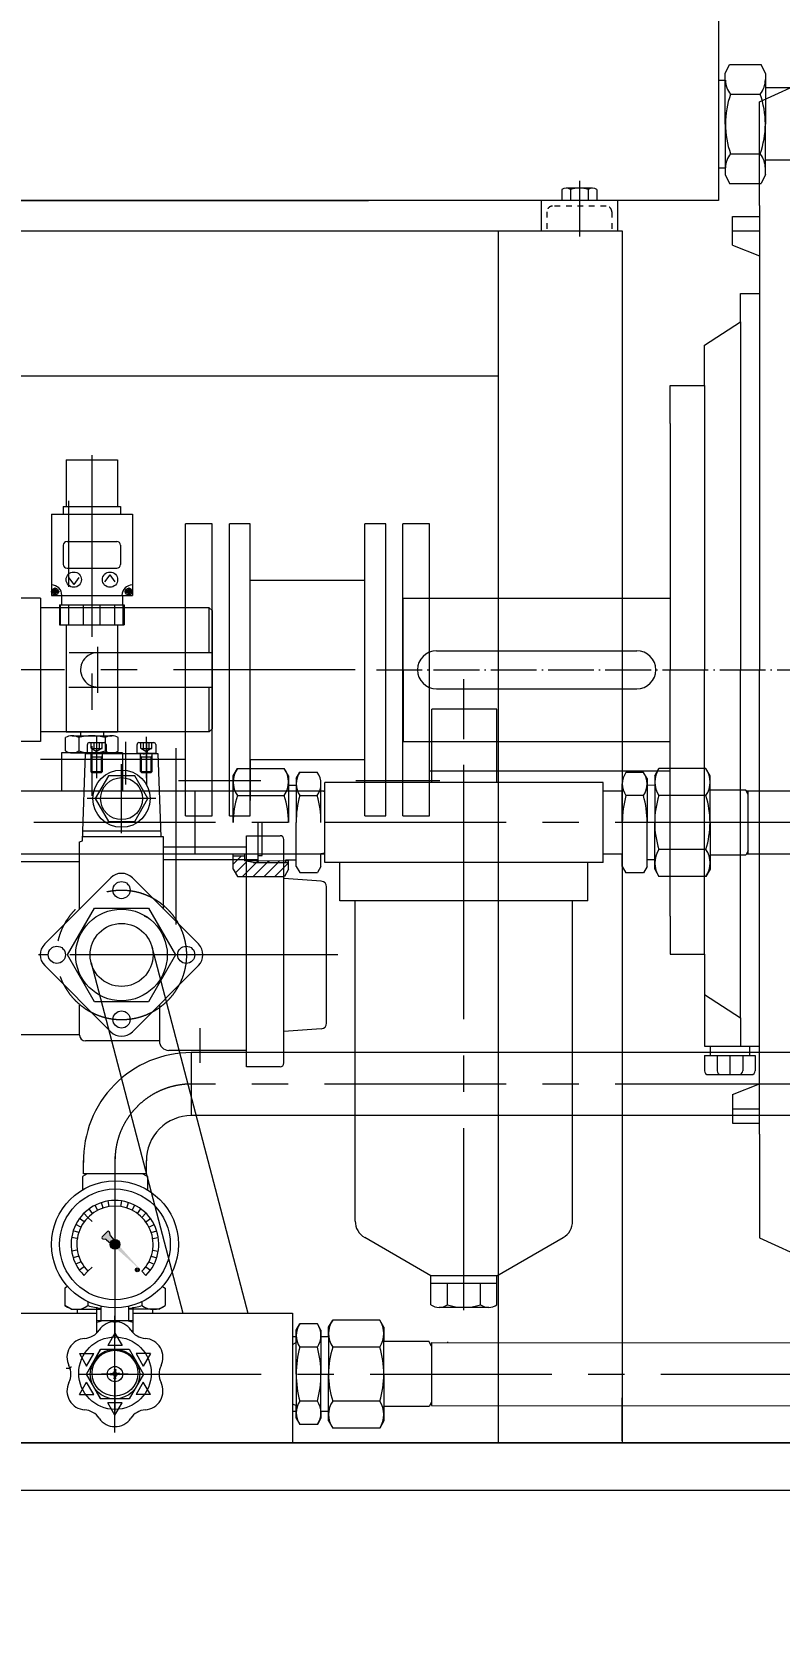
# Model space of a CAD drawing. Header units: millimetres. Extents: x 2 to 559190, y 2 to 426051.
# Drawn here: x 476015 to 485966, y 227083 to 248273 of the extents above; entities that cross this region are included whole.
import ezdxf

# ---------------------------------------------------------------- set-up
doc = ezdxf.new("R2010")
doc.units = ezdxf.units.MM
doc.header["$LTSCALE"] = 25.4
for name, pattern in [('ACAD_ISO04W100', [30, 24, -3, 0, -3]), ('CENTER', [50.8, 31.75, -6.35, 6.35, -6.35]), ('EB_DASH', [6, 3, -3])]:
    doc.linetypes.add(name, pattern=pattern)
doc.layers.get('Defpoints').update_dxf_attribs({"lineweight": 5})
for name, color, linetype, lineweight in [('CAXA0', 7, 'Continuous', 5), ('CAXA1', 5, 'CENTER', 5), ('CAXA2', 6, 'EB_DASH', 5), ('图层1', 1, 'ACAD_ISO04W100', 5)]:
    doc.layers.add(name, color=color, linetype=linetype, lineweight=lineweight)
doc.styles.add('Roman', font='arial.ttf')
doc.styles.get("Standard").update_dxf_attribs({"font": 'arial.ttf'})
doc.dimstyles.new('ISO-25', dxfattribs={"dimscale": 30, "dimtxt": 38.1, "dimasz": 38.1, "dimexe": 50.8, "dimexo": 50.8, "dimgap": 15.875, "dimtad": 1, "dimtih": 1, "dimtoh": 1, "dimdec": 1, "dimlfac": 0.03937, "dimdsep": 46, "dimtxsty": 'Standard', "dimcen": 63.5, "dimclrd": 7, "dimclre": 7, "dimclrt": 7, "dimadec": 0, "dimazin": 0, "dimtfac": 1, "dimtdec": 1, "dimtmove": 0, "dimatfit": 3, "dimfxl": 25.4, "dimlwd": 5, "dimlwe": 5, "dimarcsym": 0})

# ---------------------------------------------------------------- blocks, each defined once
blk = doc.blocks.new('*D8')
at = {"color": 7, "linetype": 'Continuous', "lineweight": 5, "transparency": 16777216}
for p, q in [((518805, 231992), (518805, 202391)), ((409178, 226828), (409178, 202391)), ((410321, 203915), (517662, 203915))]:
    blk.add_line(p, q, dxfattribs=at)
at = {"color": 7, "transparency": 16777216}
for points in [[(410321, 204106), (410321, 203725), (409178, 203915)], [(517662, 204106), (517662, 203725), (518805, 203915)]]:
    blk.add_solid(points, dxfattribs=at)
at = {"layer": 'Defpoints', "color": 0, "transparency": 16777216}
for p in [(518805, 233516), (409178, 228352), (518805, 203915)]:
    blk.add_point(p, dxfattribs=at)
at = {"color": 7, "lineweight": 5, "transparency": 16777216, "insert": (462020, 206487), "char_height": 4191, "attachment_point": 5, "style": 'Roman'}
blk.add_mtext('B', dxfattribs=at)

msp = doc.modelspace()

# ---------------------------------------------------------------- hatches: boundary and pattern name
at = {"layer": 'CAXA0', "linetype": 'Continuous', "lineweight": 5}
h = msp.add_hatch(color=7, dxfattribs=at)
h.paths.add_polyline_path([(477481.22, 231777.85), (477437.67, 231816.75), (477436.63, 231817.73), (477435.53, 231818.65), (477145.2, 232077.95), (477156.79, 232083.94), (477166.91, 232092.16), (477175.14, 232102.28), (477181.12, 232113.87)], flags=0)
h.paths.add_polyline_path([(477060.66, 232153.45), (477064.44, 232163.87), (477069.98, 232173.47), (477077.11, 232181.96), (477085.6, 232189.09), (477095.2, 232194.63), (477105.62, 232198.41), (477060.95, 232248.42), (477056.77, 232254.84), (477054.69, 232262.21), (477050.7, 232294.38), (477050.27, 232296.43), (477049.51, 232298.39), (477048.44, 232300.19), (477047.08, 232301.79), (477041.19, 232307.69), (477039.26, 232309.27), (477037.07, 232310.44), (477034.68, 232311.16), (477032.21, 232311.41), (477029.73, 232311.16), (477027.35, 232310.44), (477025.15, 232309.27), (477023.23, 232307.69), (476951.38, 232235.85), (476949.8, 232233.92), (476948.63, 232231.73), (476947.91, 232229.34), (476947.66, 232226.87), (476947.91, 232224.39), (476948.63, 232222.01), (476949.8, 232219.81), (476951.38, 232217.89), (476957.28, 232211.99), (476958.88, 232210.63), (476960.68, 232209.56), (476962.64, 232208.8), (476964.69, 232208.37), (476996.86, 232204.38), (477004.23, 232202.3), (477010.65, 232198.12)], flags=0)
msp.add_hatch(color=7, dxfattribs=at).paths.add_polyline_path([(477181.12, 232113.87), (477175.14, 232102.28), (477166.91, 232092.16), (477156.79, 232083.94), (477145.2, 232077.95), (477135.64, 232075.04), (477125.74, 232073.67), (477115.75, 232073.87), (477105.91, 232075.64), (477096.47, 232078.93), (477087.67, 232083.65), (477079.71, 232089.7), (477072.8, 232096.93), (477067.11, 232105.14), (477062.79, 232114.15), (477059.92, 232123.73), (477058.6, 232133.63), (477058.85, 232143.62), (477060.66, 232153.45), (477064.44, 232163.87), (477069.98, 232173.47), (477077.11, 232181.96), (477085.6, 232189.09), (477095.2, 232194.63), (477105.62, 232198.41), (477115.45, 232200.22), (477125.44, 232200.47), (477135.34, 232199.15), (477144.92, 232196.29), (477153.93, 232191.96), (477162.15, 232186.27), (477169.37, 232179.36), (477175.42, 232171.41), (477180.15, 232162.6), (477183.43, 232153.16), (477185.2, 232143.33), (477185.4, 232133.33), (477184.03, 232123.43)], flags=0)

# ---------------------------------------------------------------- linework, layer by layer
at = {"layer": 'CAXA0', "color": 7, "linetype": 'Continuous', "lineweight": 5}
for p, q in [((485159.93, 265189.71), (485159.93, 246030.17)), ((485248.83, 247719.32), (485304.23, 247838.11)), ((485248.83, 247046.17), (485248.83, 247719.32)), ((485304.23, 247838.11), (485726.84, 247838.11)), ((485782.23, 247719.32), (485726.84, 247838.11)), ((485782.23, 247719.32), (485782.23, 247046.17)), ((485159.93, 247627.83), (485250.36, 247627.83)), ((486150.53, 247528.77), (485782.23, 247528.77)), ((485318.94, 247442.08), (485713.65, 247442.08)), ((485248.83, 247046.17), (485248.83, 246373.03)), ((485782.23, 246373.03), (485782.23, 247046.17)), ((485159.93, 246464.51), (485250.36, 246464.51)), ((485318.94, 246650.27), (485713.65, 246650.27)), ((486150.53, 246563.57), (485782.23, 246563.57)), ((485248.83, 246373.03), (485304.23, 246254.24)), ((485304.23, 246254.24), (485726.84, 246254.24)), ((485782.23, 246373.03), (485726.84, 246254.24)), ((485159.93, 246030.17), (467227.53, 246030.17)), ((470896.77, 246030.17), (480499.03, 246030.17)), ((482797.73, 246030.17), (482797.73, 245623.77)), ((483071.1, 246174.22), (483071.1, 246030.17)), ((483481.71, 246192.73), (483129.75, 246192.73)), ((483188.41, 246174.22), (483188.41, 246030.17)), ((483423.05, 246174.22), (483423.05, 246030.17)), ((483540.37, 246174.22), (483540.37, 246030.17)), ((483813.73, 246030.17), (483813.73, 245623.77)), ((469653.23, 245623.77), (483877.23, 245623.77)), ((482226.23, 245623.77), (482226.23, 229494.84)), ((483877.23, 245623.77), (483877.23, 229494.84)), ((470161.23, 243693.37), (482226.23, 243693.37)), ((476471.84, 242576.52), (477157.64, 242576.52)), ((476471.84, 242576.52), (476471.84, 241954.22)), ((477157.64, 242576.52), (477157.64, 241954.22)), ((476504.26, 242030.38), (476504.26, 240887.38)), ((476274.99, 241852.62), (477354.49, 241852.62)), ((476274.99, 241852.62), (476274.99, 240773.12)), ((476433.74, 241954.22), (477195.74, 241954.22)), ((476433.74, 241954.22), (476433.74, 241852.62)), ((477195.74, 241954.22), (477195.74, 241852.62)), ((477354.49, 241852.62), (477354.49, 240773.12)), ((478060.8, 238328.29), (478060.8, 241725.56)), ((478416.4, 241725.56), (478060.8, 241725.56)), ((478416.4, 237839.36), (478416.4, 241725.56)), ((478645, 238506.07), (478645, 241725.56)), ((478924.4, 241725.56), (478645, 241725.56)), ((478924.4, 238601.34), (478924.4, 241725.56)), ((480448.4, 237839.36), (480448.4, 241725.56)), ((480727.8, 241725.56), (480448.4, 241725.56)), ((480727.8, 237839.36), (480727.8, 241725.56)), ((480956.4, 237839.36), (480956.4, 241725.56)), ((481312, 241725.56), (480956.4, 241725.56)), ((481312, 237839.36), (481312, 241725.56)), ((476433.74, 241439.87), (476433.74, 241185.87)), ((476484.54, 241490.67), (477144.94, 241490.67)), ((477195.74, 241439.87), (477195.74, 241185.87)), ((476484.54, 241135.07), (477144.94, 241135.07)), ((476504.15, 241012.04), (476573.44, 240917.74)), ((476642.73, 241012.04), (476573.44, 240917.74)), ((476986.75, 240953.29), (477056.04, 241047.6)), ((477125.33, 240953.29), (477056.04, 241047.6)), ((478924.4, 240976.19), (480448.4, 240976.19)), ((476130.01, 240735.1), (475768.06, 240735.1)), ((476130.3, 240735.1), (476130.3, 238830.1)), ((476274.99, 240773.12), (477354.49, 240773.12)), ((476292.63, 240809.81), (476292.63, 240835.21)), ((476311.68, 240835.21), (476292.63, 240835.21)), ((476311.68, 240809.81), (476292.63, 240809.81)), ((476337.08, 240854.26), (476311.68, 240854.26)), ((476311.68, 240835.21), (476311.68, 240854.26)), ((476311.68, 240790.76), (476311.68, 240809.81)), ((476337.08, 240790.76), (476311.68, 240790.76)), ((476337.08, 240835.21), (476337.08, 240854.26)), ((476356.13, 240835.21), (476337.08, 240835.21)), ((476337.08, 240790.76), (476337.08, 240809.81)), ((476356.13, 240809.81), (476337.08, 240809.81)), ((476356.13, 240809.81), (476356.13, 240835.21)), ((476408.34, 240773.12), (476408.34, 240646.12)), ((477221.14, 240773.12), (477221.14, 240646.12)), ((477273.35, 240835.21), (477273.35, 240809.81)), ((477292.4, 240835.21), (477273.35, 240835.21)), ((477292.4, 240809.81), (477273.35, 240809.81)), ((477317.8, 240854.26), (477292.4, 240854.26)), ((477292.4, 240854.26), (477292.4, 240835.21)), ((477292.4, 240809.81), (477292.4, 240790.76)), ((477317.8, 240790.76), (477292.4, 240790.76)), ((477317.8, 240854.26), (477317.8, 240835.21)), ((477336.85, 240835.21), (477317.8, 240835.21)), ((477336.85, 240809.81), (477317.8, 240809.81)), ((477317.8, 240809.81), (477317.8, 240790.76)), ((477336.85, 240835.21), (477336.85, 240809.81)), ((478378.18, 240608.1), (476130, 240608.1)), ((476382.94, 240646.12), (477246.54, 240646.12)), ((476382.94, 240646.12), (476382.94, 240379.42)), ((476397.3, 240379.42), (476397.3, 240646.12)), ((476508.86, 240379.42), (476508.86, 240646.12)), ((476702.98, 240379.42), (476702.98, 240646.12)), ((476925.84, 240379.42), (476925.84, 240646.12)), ((477119.11, 240379.42), (477119.11, 240646.12)), ((477231.83, 240379.42), (477231.83, 240646.12)), ((477246.54, 240646.12), (477246.54, 240379.42)), ((478378.18, 240608.1), (478416.28, 240570)), ((478378.18, 240011.2), (478378.18, 240608.1)), ((478416.28, 240570), (478416.28, 238995.2)), ((476382.94, 240379.42), (477246.54, 240379.42)), ((476471.84, 240379.42), (476471.84, 238957.02)), ((477157.64, 240379.42), (477157.64, 238957.02)), ((476511.28, 240011.2), (478416.28, 240011.2)), ((476505.54, 239554), (478416.28, 239554)), ((478378.18, 238957.1), (478378.18, 239554)), ((482204.94, 239256.97), (481341.34, 239256.97)), ((481341.34, 238291.63), (481341.34, 239256.97)), ((482204.94, 238291.63), (482204.94, 239256.97)), ((476130.3, 238830.1), (475768.06, 238830.1)), ((478378.18, 238957.1), (476130.28, 238957.1)), ((476462.79, 238703.57), (476462.79, 238880.27)), ((476471.84, 238957.02), (477157.64, 238957.02)), ((476550.77, 238906.22), (477078.7, 238906.22)), ((476638.76, 238880.27), (476638.76, 238703.57)), ((476662.34, 238957.02), (476662.34, 238906.22)), ((476780.22, 238814.99), (476978.95, 238814.99)), ((476967.14, 238957.02), (476967.14, 238906.22)), ((476990.72, 238880.27), (476990.72, 238703.57)), ((477166.69, 238703.57), (477166.69, 238880.27)), ((477440.62, 238814.99), (477639.35, 238814.99)), ((478378.07, 238957.21), (478416.17, 238995.31)), ((478378.07, 238957.21), (478416.17, 238995.31)), ((478378.18, 238957.1), (478416.28, 238995.2)), ((478644.89, 237839.53), (478644.89, 238957.06)), ((478644.89, 237839.53), (478644.89, 238957.06)), ((478645, 237839.36), (478645, 238956.9)), ((478645.12, 238042.42), (478645.12, 238944.07)), ((477221.14, 238677.62), (476408.34, 238677.62)), ((476408.34, 238677.62), (476408.34, 238182.32)), ((476408.34, 238677.62), (476408.34, 238182.32)), ((477221.14, 238677.62), (476408.34, 238677.62)), ((476408.34, 238677.62), (476408.34, 238182.32)), ((477221.14, 238677.62), (476408.34, 238677.62)), ((476550.77, 238677.62), (477078.7, 238677.62)), ((476727.19, 238670.21), (476686.32, 237505.85)), ((476727.19, 238670.21), (477692.39, 238670.21)), ((476755.38, 238670.21), (476755.38, 238790.14)), ((477003.79, 238670.21), (476755.38, 238670.21)), ((476803.39, 238427.64), (476803.39, 238670.21)), ((476814.82, 238619.41), (476803.39, 238639.2)), ((476955.79, 238619.41), (476803.39, 238619.41)), ((476814.82, 238416.21), (476814.82, 238619.41)), ((476944.36, 238619.41), (476955.79, 238639.2)), ((476944.36, 238416.21), (476944.36, 238619.41)), ((476955.79, 238427.64), (476955.79, 238670.21)), ((477003.79, 238790.14), (477003.79, 238670.21)), ((477221.14, 238677.62), (477221.14, 238182.32)), ((477221.14, 238677.62), (477221.14, 238182.32)), ((477221.14, 238677.62), (477221.14, 238182.32)), ((477415.78, 238670.21), (477415.78, 238790.14)), ((477664.19, 238670.21), (477415.78, 238670.21)), ((477463.79, 238427.64), (477463.79, 238670.21)), ((477475.22, 238619.41), (477463.79, 238639.2)), ((477616.19, 238619.41), (477463.79, 238619.41)), ((477475.22, 238416.21), (477475.22, 238619.41)), ((477561.05, 238690.25), (477501.76, 238656.02)), ((477604.76, 238619.41), (477616.19, 238639.2)), ((477604.76, 238416.21), (477604.76, 238619.41)), ((477616.19, 238427.64), (477616.19, 238670.21)), ((477664.19, 238790.14), (477664.19, 238670.21)), ((477692.39, 238670.21), (477731.35, 237560.17)), ((478060.92, 238588.52), (476130, 238588.52)), ((476803.39, 238427.64), (476955.79, 238427.64)), ((476814.82, 238416.21), (476803.39, 238427.64)), ((476814.82, 238416.21), (476944.36, 238416.21)), ((476944.36, 238416.21), (476955.79, 238427.64)), ((477463.79, 238427.64), (477616.19, 238427.64)), ((477475.22, 238416.21), (477463.79, 238427.64)), ((477475.22, 238416.21), (477604.76, 238416.21)), ((477604.76, 238416.21), (477616.19, 238427.64)), ((478060.69, 237839.53), (478060.69, 238601.51)), ((478060.69, 237839.53), (478060.69, 238601.51)), ((478060.8, 237839.36), (478060.8, 238601.34)), ((478060.92, 238042.42), (478060.92, 238588.52)), ((478695.91, 238373.03), (478751.42, 238469.39)), ((478751.42, 238469.39), (479376.82, 238469.95)), ((478924.29, 237839.53), (478924.29, 238601.51)), ((478924.29, 237839.53), (478924.29, 238601.51)), ((478924.4, 237839.36), (478924.4, 238601.34)), ((478924.4, 238588.73), (480448.4, 238588.73)), ((478924.52, 238042.42), (478924.52, 238588.52)), ((479432.51, 238373.69), (479376.82, 238469.95)), ((479534.14, 238335.47), (479582.46, 238419.33)), ((479582.46, 238419.33), (479815.87, 238419.54)), ((481312, 238436.26), (484512.1, 238436.26)), ((484159.64, 238418.27), (483926.22, 238418.47)), ((484207.96, 238334.4), (484159.64, 238418.27)), ((484309.59, 238372.63), (484365.28, 238468.88)), ((484990.68, 238468.32), (484365.28, 238468.88)), ((485046.19, 238371.97), (484990.68, 238468.32)), ((477033.81, 238372.97), (476857.84, 238068.17)), ((477385.77, 238372.97), (477033.81, 238372.97)), ((477561.74, 238068.17), (477385.77, 238372.97)), ((478696.47, 237750.52), (478695.91, 238373.03)), ((479432.51, 238373.69), (479433.07, 237751.18)), ((479432.62, 238246.48), (479534.22, 238246.57)), ((479534.14, 238335.47), (479534.67, 237751.27)), ((479864.87, 237751.57), (479864.41, 238265.28)), ((483622.72, 238283.78), (479914.32, 238283.78)), ((479914.36, 237216.98), (479914.36, 238283.78)), ((483622.79, 237217.06), (483622.79, 238283.86)), ((483877.23, 237750.5), (483877.69, 238264.21)), ((484207.96, 238334.4), (484207.43, 237750.2)), ((484309.48, 238245.41), (484207.88, 238245.5)), ((484309.59, 238372.63), (484309.03, 237750.11)), ((485045.63, 237749.45), (485046.19, 238371.97)), ((485521.24, 238180.82), (485046.02, 238181.25)), ((485555.49, 238121.39), (485521.24, 238180.82)), ((479914.36, 238169.62), (473966.37, 238169.62)), ((476857.84, 238068.17), (477033.81, 237763.37)), ((477385.77, 237763.37), (477561.74, 238068.17)), ((478188.84, 237331.42), (478188.84, 238169.62)), ((478751.75, 238109.98), (479377.14, 238110.54)), ((479582.74, 238110.72), (479816.15, 238110.93)), ((479914.36, 238159.63), (479864.49, 238170.67)), ((483877.61, 238169.62), (483622.79, 238169.62)), ((484159.36, 238109.66), (483925.95, 238109.87)), ((484990.35, 238108.91), (484364.95, 238109.47)), ((486205.82, 238169.62), (485527.7, 238169.62)), ((485554.78, 237335.86), (485555.54, 238174.06)), ((477033.81, 237763.37), (477385.77, 237763.37)), ((478060.69, 237839.53), (478416.4, 237839.53)), ((478060.69, 237839.53), (478416.4, 237839.53)), ((478060.8, 237839.36), (478416.4, 237839.36)), ((478644.89, 237839.53), (478924.29, 237839.53)), ((478645, 237839.36), (478924.4, 237839.36)), ((480448.4, 237839.36), (480727.8, 237839.36)), ((480956.4, 237839.36), (481312, 237839.36)), ((477728.67, 237636.47), (476690.91, 237636.47)), ((477768.23, 237560.17), (476690.91, 237560.17)), ((477768.23, 236599.44), (477768.23, 237560.17)), ((478873.64, 234499.53), (478873.64, 237575.47)), ((478873.64, 237575.47), (479319.67, 237575.47)), ((479027.12, 237242.81), (479026.67, 237750.81)), ((479080.4, 237312.71), (479080.01, 237750.86)), ((479535.11, 237260.59), (479534.67, 237750.81)), ((484206.99, 237259.53), (484207.43, 237749.75)), ((484309.59, 237128.41), (484309.03, 237750.92)), ((485045.63, 237751.59), (485046.19, 237129.07)), ((479914.36, 237331.42), (473966.37, 237331.42)), ((476651.34, 236599.44), (476651.34, 237491.37)), ((477768.23, 237425.8), (478873.64, 237425.8)), ((479370.47, 234550.33), (479370.47, 237524.67)), ((479914.36, 237343.43), (479865.24, 237332.47)), ((479865.39, 237167.37), (479865.24, 237332.47)), ((483877.23, 237331.42), (483622.79, 237331.42)), ((483876.71, 237166.3), (483876.86, 237331.4)), ((484990.35, 237392.13), (484364.95, 237391.56)), ((485554.82, 237376.37), (485520.53, 237317.11)), ((486208.29, 237331.42), (485528.81, 237331.42)), ((475685.79, 237229.97), (476651.34, 237229.97)), ((478873.64, 237254.21), (477768.23, 237254.21)), ((478697.03, 237128), (478696.86, 237318.72)), ((478696.87, 237306.02), (478849.27, 237306.15)), ((478696.97, 237195.5), (478807.39, 237306.12)), ((478697.03, 237128), (478752.71, 237031.75)), ((478724.96, 237079.72), (478880.67, 237235.71)), ((478820.68, 237031.81), (479005.94, 237217.4)), ((478849.32, 237242.65), (478849.26, 237318.85)), ((478849.31, 237260.43), (479027.11, 237260.59)), ((478849.32, 237242.65), (479433.52, 237243.18)), ((478963.58, 237217.36), (478849.32, 237242.65)), ((478880.67, 237235.71), (478887.63, 237242.69)), ((478963.58, 237217.36), (479439.01, 237217.78)), ((478964.37, 237031.94), (479149.62, 237217.52)), ((479005.94, 237217.4), (479031.31, 237242.82)), ((479027.06, 237312.66), (479080.4, 237312.71)), ((479108.05, 237032.07), (479293.31, 237217.65)), ((479149.62, 237217.52), (479175, 237242.95)), ((479251.74, 237032.2), (479433.55, 237214.34)), ((479293.31, 237217.65), (479318.68, 237243.08)), ((479433.63, 237128.66), (479378.11, 237032.31)), ((479395.41, 237255.84), (479535.11, 237255.97)), ((479395.45, 237217.74), (479395.41, 237255.84)), ((479433.63, 237128.66), (479433.51, 237255.88)), ((479535.19, 237167.07), (479535.11, 237255.97)), ((479535.19, 237167.07), (479583.66, 237083.29)), ((479865.39, 237167.37), (479817.07, 237083.5)), ((483622.72, 237216.98), (479914.43, 237216.98)), ((480117.59, 236709.06), (480117.59, 237217.06)), ((483419.52, 236708.98), (483419.52, 237216.98)), ((483876.71, 237166.3), (483925.03, 237082.44)), ((484206.91, 237166), (484158.44, 237082.23)), ((484206.91, 237166), (484206.99, 237254.9)), ((484309.48, 237255.62), (484207.88, 237255.53)), ((484309.59, 237128.41), (484365.28, 237032.15)), ((485046.19, 237129.07), (484990.68, 237032.72)), ((485520.53, 237317.11), (485046.02, 237316.68)), ((476186.04, 236134.14), (477066.1, 237014.2)), ((477353.47, 237014.2), (478233.54, 236134.14)), ((478752.71, 237031.75), (479378.11, 237032.31)), ((479869.23, 236970.62), (479370.47, 237004.32)), ((479583.66, 237083.29), (479817.07, 237083.5)), ((484158.44, 237082.23), (483925.03, 237082.44)), ((484990.68, 237032.72), (484365.28, 237032.15)), ((479940.29, 235081.24), (479940.29, 236894.59)), ((483419.52, 236708.98), (480117.52, 236708.98)), ((480320.72, 232446.29), (480320.72, 236708.98)), ((483216.36, 232446.29), (483216.36, 236708.98)), ((476489.71, 235987.91), (476849.12, 236610.43)), ((476849.12, 236610.43), (477567.94, 236610.43)), ((477558.49, 236480.45), (477513.91, 236506.19)), ((477567.94, 236610.43), (477927.35, 235987.91)), ((477614, 236094.14), (478890.46, 231222.46)), ((476849.12, 235365.4), (476489.71, 235987.91)), ((476803.17, 235881.69), (478023.96, 231222.46)), ((477927.35, 235987.91), (477567.94, 235365.4)), ((477066.1, 234966.71), (476186.04, 235846.77)), ((477353.47, 234966.71), (478233.54, 235846.77)), ((476651.34, 234924.58), (476651.34, 235319.84)), ((477567.94, 235365.4), (476849.12, 235365.4)), ((477713.05, 235326.28), (477713.05, 234844.91)), ((479869.23, 235005.21), (479370.47, 234971.51)), ((475685.79, 234931.27), (476651.34, 234931.27)), ((476651.34, 234921.11), (476651.34, 234924.58)), ((477713.05, 234844.91), (476727.54, 234844.91)), ((478873.64, 234717.91), (477840.05, 234717.91)), ((478138.24, 234689.07), (478138.24, 233850.87)), ((486201.33, 234689.07), (478138.24, 234689.07)), ((479319.67, 234499.53), (478873.64, 234499.53)), ((486201.33, 233850.87), (478138.24, 233850.87)), ((476703.17, 233076.17), (476703.17, 233253.97)), ((477541.37, 233076.17), (477541.37, 233253.85)), ((476749.73, 233076.17), (476690.44, 233041.94)), ((476690.44, 233041.94), (476690.44, 232863.02)), ((477494.75, 233076.17), (476703.17, 233076.17)), ((477541.37, 233076.17), (476749.73, 233076.17)), ((477494.75, 233076.17), (477554.04, 233041.94)), ((477494.75, 233076.17), (477554.04, 233041.94)), ((477554.04, 233041.94), (477554.04, 232862.75)), ((476965.03, 232620.2), (476941.48, 232692.67)), ((477042.54, 232638.81), (477030.62, 232714.07)), ((477201.48, 232638.81), (477213.4, 232714.07)), ((477278.99, 232620.2), (477302.54, 232692.67)), ((476711.03, 232435.66), (476649.38, 232480.45)), ((476762.8, 232496.27), (476708.92, 232550.16)), ((476816.68, 232442.39), (476762.8, 232496.27)), ((476823.41, 232548.04), (476778.62, 232609.69)), ((476891.38, 232589.69), (476856.79, 232657.59)), ((477352.64, 232589.69), (477387.23, 232657.59)), ((477420.6, 232548.04), (477465.39, 232609.69)), ((477481.22, 232496.27), (477535.1, 232550.16)), ((477532.99, 232435.66), (477594.64, 232480.45)), ((476638.87, 232294.04), (476566.4, 232317.59)), ((476669.38, 232367.69), (476601.48, 232402.28)), ((477023.23, 232307.69), (476951.38, 232235.85)), ((477047.08, 232301.79), (477041.19, 232307.69)), ((477050.7, 232294.38), (477054.69, 232262.21)), ((477060.95, 232248.42), (477105.62, 232198.41)), ((477574.64, 232367.69), (477642.53, 232402.28)), ((477605.15, 232294.04), (477677.62, 232317.59)), ((476620.26, 232216.53), (476545, 232228.45)), ((476620.26, 232057.59), (476545, 232045.67)), ((476957.28, 232211.99), (476951.38, 232217.89)), ((476964.69, 232208.37), (476996.86, 232204.38)), ((477010.65, 232198.12), (477060.66, 232153.45)), ((477623.75, 232216.53), (477699.02, 232228.45)), ((477623.75, 232057.59), (477699.02, 232045.67)), ((481328.58, 231717.75), (480447.72, 232226.32)), ((482208.46, 231717.75), (483089.32, 232226.32)), ((476638.87, 231980.08), (476566.4, 231956.54)), ((476669.38, 231906.44), (476601.48, 231871.84)), ((476711.03, 231838.47), (476649.38, 231793.68)), ((476816.68, 231831.73), (476762.8, 231777.85)), ((477532.99, 231838.47), (477594.64, 231793.68)), ((477574.64, 231906.44), (477642.53, 231871.84)), ((477605.15, 231980.08), (477677.62, 231956.54)), ((476762.8, 231777.85), (476708.92, 231723.97)), ((477481.22, 231777.85), (477535.1, 231723.97)), ((481328.58, 231331.09), (481328.58, 231717.75)), ((482208.46, 231717.75), (481328.58, 231717.75)), ((482208.46, 231616.15), (481328.58, 231616.15)), ((481548.55, 231331.09), (481548.55, 231616.15)), ((481988.57, 231331.09), (481988.57, 231616.15)), ((482208.46, 231331.09), (482208.46, 231717.75)), ((476490.91, 231575.76), (476454.22, 231554.58)), ((476454.22, 231554.58), (476454.22, 231321.16)), ((476454.22, 231554.58), (476454.22, 231321.16)), ((477753.22, 231575.96), (477790.26, 231554.58)), ((477790.26, 231554.58), (477790.26, 231321.16)), ((477790.26, 231554.58), (477790.26, 231321.16)), ((475801.33, 231222.46), (476880.71, 231222.46)), ((476538.04, 231272.77), (476454.22, 231321.16)), ((476538.04, 231272.77), (476454.22, 231321.16)), ((476538.04, 231272.77), (476937.86, 231272.77)), ((476620.59, 231272.77), (476620.59, 231222.24)), ((476762.83, 231372.7), (476762.83, 231321.16)), ((476880.71, 230959.21), (476880.71, 231298.86)), ((476937.86, 231121.06), (476937.86, 231312.83)), ((477122.01, 231273.46), (477122.01, 231107.79)), ((477306.16, 231121.06), (477306.16, 231312.83)), ((477705.98, 231272.77), (477306.16, 231272.77)), ((477363.31, 230959.21), (477363.31, 231298.86)), ((477363.31, 231222.46), (479484.16, 231222.46)), ((477481.19, 231372.7), (477481.19, 231321.16)), ((477623.89, 231272.77), (477623.89, 231222.24)), ((477705.98, 231272.77), (477789.8, 231321.16)), ((477706.44, 231272.77), (477790.26, 231321.16)), ((477706.44, 231272.77), (477790.26, 231321.16)), ((479484.16, 231222.46), (479484.16, 229495.35)), ((482098.48, 231298.65), (481438.57, 231298.65)), ((477363.31, 231121.06), (476880.71, 231121.06)), ((479534.85, 230994.41), (479583.24, 231078.23)), ((479534.85, 230410.21), (479534.85, 230994.41)), ((479534.85, 230994.41), (479534.85, 230829.31)), ((479816.65, 231078.23), (479583.24, 231078.23)), ((479865.05, 230994.41), (479816.65, 231078.23)), ((479865.05, 230994.41), (479865.05, 230410.21)), ((479865.05, 230905.51), (479865.05, 230994.41)), ((479966.65, 231032.73), (480022.25, 231129.03)), ((479966.65, 231032.73), (479966.65, 230410.21)), ((479966.65, 230905.51), (479966.65, 231032.73)), ((480647.65, 231129.03), (480022.25, 231129.03)), ((480703.25, 231032.73), (480647.65, 231129.03)), ((480703.25, 230410.21), (480703.25, 231032.73)), ((480703.25, 231032.73), (480703.25, 230842.01)), ((477122.01, 230955.96), (477026.69, 230790.86)), ((477217.33, 230790.86), (477026.69, 230790.86)), ((477122.01, 230955.96), (477217.33, 230790.86)), ((479535.47, 230905.51), (479484.16, 230905.51)), ((479484.16, 230803.73), (479534.85, 230829.31)), ((479816.65, 230769.62), (479583.24, 230769.62)), ((479966.65, 230905.51), (479865.05, 230905.51)), ((480647.65, 230769.62), (480022.25, 230769.62)), ((481304.01, 230842.01), (480703.25, 230842.01)), ((481338.25, 230782.2), (481304.01, 230841.49)), ((481338.25, 230829.05), (481338.25, 229990.85)), ((481338.25, 230829.05), (509682.24, 230824.61)), ((481553.02, 230829.05), (481553.02, 230841.52)), ((476649.07, 230682.91), (476839.71, 230682.91)), ((476649.07, 230682.91), (476744.39, 230517.81)), ((476741.01, 230409.86), (476931.51, 230739.82)), ((476741.15, 230409.86), (476931.65, 230739.82)), ((476744.39, 230517.81), (476839.71, 230682.91)), ((476931.51, 230739.82), (477312.51, 230739.82)), ((476931.65, 230739.82), (477312.65, 230739.82)), ((477312.51, 230739.82), (477503.01, 230409.86)), ((477312.65, 230739.82), (477503.15, 230409.86)), ((477404.3, 230682.91), (477499.62, 230517.81)), ((477594.94, 230682.91), (477404.3, 230682.91)), ((477594.94, 230682.91), (477499.62, 230517.81)), ((476931.51, 230079.91), (476741.01, 230409.86)), ((476931.65, 230079.91), (476741.15, 230409.86)), ((477060.54, 230421.04), (477106.77, 230412.63)), ((477060.54, 230398.69), (477106.77, 230407.09)), ((477066.13, 230420.02), (477066.13, 230399.7)), ((477106.23, 230425.64), (477082.89, 230416.98)), ((477106.23, 230394.08), (477082.89, 230402.75)), ((477106.23, 230425.64), (477114.9, 230448.98)), ((477113, 230418.87), (477106.23, 230425.64)), ((477113, 230400.86), (477106.23, 230394.08)), ((477106.23, 230394.08), (477114.9, 230370.75)), ((477119.24, 230425.1), (477106.77, 230412.63)), ((477106.77, 230412.63), (477106.77, 230407.09)), ((477119.24, 230394.62), (477106.77, 230407.09)), ((477110.83, 230471.33), (477119.24, 230425.1)), ((477110.83, 230348.4), (477119.24, 230394.62)), ((477132.17, 230465.74), (477111.85, 230465.74)), ((477111.85, 230353.98), (477132.17, 230353.98)), ((477124.78, 230425.1), (477119.24, 230425.1)), ((477119.24, 230394.62), (477124.78, 230394.62)), ((477133.18, 230471.33), (477124.78, 230425.1)), ((477137.25, 230412.63), (477124.78, 230425.1)), ((477124.78, 230394.62), (477137.25, 230407.09)), ((477133.18, 230348.4), (477124.78, 230394.62)), ((477137.79, 230425.64), (477129.12, 230448.98)), ((477137.79, 230394.08), (477129.12, 230370.75)), ((477137.79, 230425.64), (477131.01, 230418.87)), ((477131.01, 230400.86), (477137.79, 230394.08)), ((477183.48, 230421.04), (477137.25, 230412.63)), ((477137.25, 230407.09), (477137.25, 230412.63)), ((477183.48, 230398.69), (477137.25, 230407.09)), ((477137.79, 230425.64), (477161.12, 230416.98)), ((477137.79, 230394.08), (477161.12, 230402.75)), ((477177.89, 230420.02), (477177.89, 230399.7)), ((477503.01, 230409.86), (477312.51, 230079.91)), ((477503.15, 230409.86), (477312.65, 230079.91)), ((479534.85, 230409.69), (479534.85, 229825.49)), ((479865.05, 229825.49), (479865.05, 230409.69)), ((479966.65, 229787.17), (479966.65, 230409.69)), ((480703.25, 230409.69), (480703.25, 229787.17)), ((476649.07, 230136.81), (476744.39, 230301.91)), ((476649.07, 230136.81), (476839.71, 230136.81)), ((476839.71, 230136.81), (476744.39, 230301.91)), ((477499.62, 230301.91), (477404.3, 230136.81)), ((477594.94, 230136.81), (477404.3, 230136.81)), ((477594.94, 230136.81), (477499.62, 230301.91)), ((477312.51, 230079.91), (476931.51, 230079.91)), ((477312.65, 230079.91), (476931.65, 230079.91)), ((477217.33, 230028.86), (477026.69, 230028.86)), ((477122.01, 229863.76), (477026.69, 230028.86)), ((477122.01, 229863.76), (477217.33, 230028.86)), ((479484.16, 230016.16), (479534.85, 229990.59)), ((479534.85, 229825.49), (479534.85, 229990.59)), ((479816.65, 230050.28), (479583.24, 230050.28)), ((480647.65, 230050.28), (480022.25, 230050.28)), ((481304.01, 229977.89), (480703.25, 229977.89)), ((480703.25, 229787.17), (480703.25, 229977.89)), ((481338.25, 230037.18), (481304.01, 229977.89)), ((481338.25, 229990.85), (509682.24, 229986.41)), ((479535.47, 229914.39), (479484.16, 229914.39)), ((479534.85, 229825.49), (479583.24, 229741.67)), ((479816.65, 229741.67), (479583.24, 229741.67)), ((479865.05, 229825.49), (479816.65, 229741.67)), ((479966.65, 229914.39), (479865.05, 229914.39)), ((479865.05, 229914.39), (479865.05, 229825.49)), ((479966.65, 229914.39), (479966.65, 229787.17)), ((479966.65, 229787.17), (480022.25, 229690.87)), ((480703.25, 229787.17), (480647.65, 229690.87)), ((500628.07, 229495.52), (465081.18, 229495.52)), ((472714.39, 229495.52), (508261.29, 229495.52)), ((480647.65, 229690.87), (480022.25, 229690.87)), ((480194.23, 229495.53), (513849.17, 229495.53)), ((507753.24, 228860.53), (465081.18, 228860.53))]:
    msp.add_line(p, q, dxfattribs=at)
for centre, radius in [((476573.44, 240982.67), 101.6), ((477056.04, 240982.67), 101.6), ((476324.38, 240822.51), 44.45), ((477305.1, 240822.51), 44.45), ((477209.79, 238068.17), 381), ((477209.79, 238068.17), 279.4), ((477209.79, 236851.51), 114.3), ((477208.59, 235987.91), 609.6), ((477209.79, 235987.91), 419.1), ((476348.73, 235990.45), 114.3), ((478070.85, 235990.45), 114.3), ((477209.79, 235129.39), 114.3), ((477122.01, 232137.06), 844.55), ((477122.01, 232137.06), 736.6), ((477122.01, 232137.06), 63.5), ((477419.71, 231798.79), 25.4), ((477419.71, 231798.79), 12.7), ((477122.1, 230421.94), 482.6), ((477122.24, 230421.94), 482.6), ((477122.01, 230409.86), 330.2), ((477122.1, 230421.94), 304.8), ((477122.24, 230421.94), 304.8), ((477122.01, 230409.86), 101.6)]:
    msp.add_circle(centre, radius, dxfattribs=at)
for centre, radius, start, end in [((485570.51, 247640.1), 320.15, 182.194672, 218.207805), ((485462.08, 247640.1), 320.15, 321.792197, 0), ((486427.56, 247046.13), 1177.2, 160.347833, 180), ((484605.03, 247046.13), 1177.2, 0.002248, 19.654415), ((486427.56, 247046.22), 1177.2, 180.002248, 199.654415), ((484605.03, 247046.22), 1177.2, 340.347833, 0), ((485570.51, 246452.25), 320.15, 141.792195, 177.805328), ((485462.08, 246452.25), 320.15, 0.000002, 38.207805), ((483129.75, 246090.54), 102.19, 54.969964, 125.030036), ((483305.73, 245811.73), 381, 72.066067, 107.933933), ((483481.71, 246090.54), 102.19, 54.969964, 125.030036), ((476484.54, 241439.87), 50.8, 90, 180), ((477144.94, 241439.87), 50.8, 0, 90), ((476484.54, 241185.87), 50.8, 180, 270), ((477144.94, 241185.87), 50.8, 270, 0), ((476274.99, 240773.12), 139.7, 0, 90), ((477354.49, 240773.12), 139.7, 90, 180), ((476892.28, 239782.52), 228.6, 85.374991, 271.438712), ((476550.77, 238744.09), 162.13, 57.132768, 122.867232), ((476814.74, 238296.62), 609.6, 73.221345, 106.778655), ((476780.22, 238790.14), 24.84, 90, 180), ((476978.95, 238790.14), 24.84, 0, 90), ((477078.7, 238744.09), 162.13, 57.132768, 122.867232), ((477440.62, 238790.14), 24.84, 90, 180), ((477639.35, 238790.14), 24.84, 0, 90), ((476550.77, 238839.75), 162.13, 237.132768, 302.867232), ((476814.74, 239287.22), 609.6, 253.221345, 286.778655), ((477078.7, 238839.75), 162.13, 237.132768, 302.867232), ((479014.19, 238289.92), 318.21, 145.667187, 214.435682), ((479114.38, 238290.01), 318.21, 325.667187, 34.435682), ((479804.41, 238265.23), 270.2, 145.226252, 214.876618), ((479594.21, 238265.04), 270.2, 325.226252, 34.876618), ((484147.89, 238263.97), 270.2, 145.123382, 214.773748), ((483937.69, 238264.16), 270.2, 325.123382, 34.773748), ((484627.72, 238288.94), 318.21, 145.564318, 214.332813), ((484727.91, 238288.85), 318.21, 325.564318, 34.332813), ((479885.9, 237751.59), 1189.43, 162.463481, 180.051435), ((478243.64, 237750.11), 1189.43, 0.051435, 17.639389), ((480893.5, 237752.49), 1358.83, 164.714261, 180.051435), ((478506.03, 237750.35), 1358.83, 0.051435, 15.388608), ((485236.06, 237749.28), 1358.83, 164.611392, 179.948565), ((482848.6, 237751.42), 1358.83, 359.948565, 15.285739), ((485498.46, 237749.04), 1189.43, 162.360611, 179.948565), ((483856.2, 237750.52), 1189.43, 359.948565, 17.536519), ((479319.67, 237524.67), 50.8, 0, 90), ((485498.46, 237751.99), 1189.43, 180.051435, 197.639389), ((483856.2, 237750.52), 1189.43, 342.463481, 0.051435), ((477209.79, 236086.97), 1511.35, 110.156643, 111.684802), ((484627.72, 237212.09), 318.21, 145.667187, 214.435682), ((484727.91, 237212.18), 318.21, 325.667187, 34.435682), ((477209.79, 236870.52), 203.2, 45, 135), ((479864.09, 236894.59), 76.2, 0, 86.133913), ((476329.72, 235990.45), 203.2, 135, 225), ((478089.85, 235990.45), 203.2, 315, 45), ((479864.09, 235081.24), 76.2, 273.866087, 0), ((476727.54, 234921.11), 76.2, 180, 270), ((477209.79, 235110.39), 203.2, 225, 315), ((477840.05, 234844.91), 127, 180, 270), ((478138.24, 233253.97), 1435.1, 90, 181.06829), ((479319.67, 234550.33), 50.8, 270, 0), ((478138.24, 233253.97), 596.9, 90, 180.622093), ((477122.01, 232137.06), 584.2, 315, 225), ((477122.01, 232137.06), 508, 315, 225), ((477032.21, 232298.71), 12.7, 45, 135), ((477038.1, 232292.81), 12.7, 7.070212, 45), ((477079.9, 232265.34), 25.4, 187.070212, 221.767975), ((480574.72, 232446.29), 254, 180, 240), ((482962.36, 232446.29), 254, 300, 0), ((476960.36, 232226.87), 12.7, 135, 225), ((476966.26, 232220.97), 12.7, 225, 262.929788), ((476993.73, 232179.17), 25.4, 48.232025, 82.929788), ((476608.52, 231542.97), 270.2, 235.174817, 304.825183), ((476608.52, 231542.97), 270.2, 235.174817, 304.825183), ((477122.24, 232631.6), 1358.83, 254.662826, 262.201514), ((477121.78, 232631.6), 1358.83, 277.798486, 285.337174), ((477635.49, 231542.97), 270.2, 235.174817, 304.825183), ((481438.57, 231501.32), 202.67, 237.132768, 302.867232), ((481768.52, 232060.65), 762, 253.221345, 286.778655), ((482098.48, 231501.32), 202.67, 237.132768, 302.867232), ((476701.13, 231138.84), 254, 274.05552, 325.94448), ((477001.36, 230821.82), 299.24, 66.222684, 113.777316), ((477122.01, 230854.36), 254, 34.05552, 145.94448), ((477242.66, 230820.22), 300.7, 66.345289, 113.654711), ((477542.88, 231138.84), 254, 214.05552, 265.94448), ((479805.05, 230923.92), 270.2, 145.174817, 214.825183), ((479594.85, 230923.92), 270.2, 325.174817, 34.825183), ((480284.85, 230949.32), 318.21, 145.615753, 214.384247), ((480385.04, 230949.32), 318.21, 325.615753, 34.384247), ((476737.06, 230632.11), 254, 94.05552, 205.94448), ((477506.96, 230632.11), 254, 334.05552, 85.94448), ((480893.68, 230410.21), 1358.83, 164.662826, 180), ((478506.21, 230410.21), 1358.83, 0, 15.337174), ((481156.08, 230410.21), 1189.43, 162.412046, 180), ((479513.81, 230410.21), 1189.43, 0, 17.587954), ((476280.26, 230409.86), 254, 334.05552, 25.94448), ((477963.76, 230409.86), 254, 154.05552, 205.94448), ((480893.68, 230409.69), 1358.83, 180, 195.337174), ((478506.21, 230409.69), 1358.83, 344.662826, 0), ((481156.08, 230409.69), 1189.43, 180, 197.587954), ((479513.81, 230409.69), 1189.43, 342.412046, 0), ((476737.06, 230187.61), 254, 154.05552, 265.94448), ((477506.96, 230187.61), 254, 274.05552, 25.94448), ((476701.13, 229680.89), 254, 34.05552, 85.94448), ((477542.88, 229680.89), 254, 94.05552, 145.94448), ((479805.05, 229895.97), 270.2, 145.174817, 214.825183), ((479594.85, 229895.97), 270.2, 325.174817, 34.825183), ((480284.85, 229870.57), 318.21, 145.615753, 214.384247), ((480385.04, 229870.57), 318.21, 325.615753, 34.384247), ((477122.01, 229965.36), 254, 214.05552, 325.94448)]:
    msp.add_arc(centre, radius, start, end, dxfattribs=at)
at = {"layer": 'CAXA1', "linetype": 'CENTER', "lineweight": 5, "ltscale": 3}
for p, q in [((483305.73, 246290.83), (483305.73, 245547.57)), ((476814.74, 242638.89), (476814.74, 238201.95)), ((476381.53, 240822.51), (476267.23, 240822.51)), ((476324.38, 240765.36), (476324.38, 240879.66)), ((477362.25, 240822.51), (477247.95, 240822.51)), ((477305.1, 240879.66), (477305.1, 240765.36)), ((476892.28, 239477.72), (476892.28, 240087.32)), ((480319.19, 239782.53), (408937.13, 239782.39)), ((481768.56, 231261.89), (481768.56, 239658.36)), ((481768.56, 235955.38), (481768.56, 239571.36)), ((476879.59, 238340.01), (476879.59, 238891.19)), ((477260.59, 238822.61), (477260.59, 238258.25)), ((477539.99, 238340.01), (477539.99, 238891.19)), ((477539.99, 238822.61), (477539.99, 238258.25)), ((476814.74, 238753.82), (476814.74, 238106.12)), ((477933.56, 238740.6), (477933.56, 236394.59)), ((477209.79, 237610.97), (477209.79, 238525.37)), ((477969.5, 238309.07), (479066.14, 238309.07)), ((480330.97, 238309.07), (481447.7, 238309.07)), ((477666.99, 238068.17), (476752.59, 238068.17)), ((486201.33, 237750.52), (468381.46, 237750.52)), ((480089.62, 235987.91), (476101.81, 235987.91)), ((477894.39, 235987.91), (476522.79, 235987.91)), ((478251.12, 235015.38), (478251.12, 234550.43)), ((486201.33, 234269.97), (478138.24, 234269.97)), ((477122.1, 233304.32), (477122.1, 229865.32)), ((477122.24, 233304.32), (477122.24, 230958.31)), ((477122.01, 229635.16), (477122.01, 231184.56)), ((477122.01, 230232.06), (477122.01, 230587.66)), ((476649.86, 230409.86), (509682.24, 230405.51)), ((476795.74, 230409.86), (477448.28, 230409.86)), ((477299.81, 230409.86), (476944.21, 230409.86)), ((483877.23, 229523.06), (483877.23, 230096.21))]:
    msp.add_line(p, q, dxfattribs=at)
msp.add_circle((477209.79, 235987.91), 863.6, dxfattribs=at)
msp.add_arc((478138.24, 233253.97), 1016, 90.000029, 180, dxfattribs=at)
at = {"layer": 'CAXA2', "color": 7, "linetype": 'EB_DASH', "lineweight": 5}
for p, q in [((482873.93, 245877.77), (482873.93, 245623.77)), ((483661.33, 245953.97), (482950.13, 245953.97)), ((483737.53, 245877.77), (483737.53, 245623.77)), ((476512.39, 230486.12), (476474.29, 230486.12))]:
    msp.add_line(p, q, dxfattribs=at)
at = {"layer": 'CAXA2', "color": 7, "lineweight": 5}
for p, q in [((476806.27, 238738.79), (476806.27, 238814.99)), ((476842.93, 238738.79), (476842.93, 238814.99)), ((476916.25, 238738.79), (476916.25, 238814.99)), ((476952.91, 238738.79), (476952.91, 238814.99)), ((477466.67, 238738.79), (477466.67, 238814.99)), ((477503.33, 238738.79), (477503.33, 238814.99)), ((477576.65, 238738.79), (477576.65, 238814.99)), ((477613.31, 238738.79), (477613.31, 238814.99)), ((476806.27, 238738.79), (476879.59, 238696.45)), ((476952.91, 238738.79), (476879.59, 238696.45)), ((477466.67, 238738.79), (477539.99, 238696.45)), ((477613.31, 238738.79), (477539.99, 238696.45))]:
    msp.add_line(p, q, dxfattribs=at)
at = {"layer": 'CAXA2', "color": 7, "linetype": 'EB_DASH', "lineweight": 5}
for centre, radius, start, end in [((482950.13, 245877.77), 76.2, 90, 180), ((483661.33, 245877.77), 76.2, 0, 90), ((476512.39, 230511.52), 25.4, 270, 0)]:
    msp.add_arc(centre, radius, start, end, dxfattribs=at)
at = {"layer": 'CAXA2', "color": 7, "lineweight": 5}
for centre, radius, start, end in [((476824.6, 238775.45), 40.99, 243.434949, 296.565051), ((476879.59, 238878.06), 144.02, 255.252867, 284.747133), ((476934.58, 238775.45), 40.99, 243.434949, 296.565051), ((477485, 238775.45), 40.99, 243.434949, 296.565051), ((477539.99, 238878.06), 144.02, 255.252867, 284.747133), ((477594.98, 238775.45), 40.99, 243.434949, 296.565051)]:
    msp.add_arc(centre, radius, start, end, dxfattribs=at)
at = {"layer": '图层1', "color": 7, "linetype": 'ByBlock', "lineweight": 5}
for p, q in [((485703.4, 247341.09), (486364.73, 247641)), ((485703.4, 246946.09), (485703.4, 247341.09)), ((485703.4, 246470.63), (485703.4, 246946.09)), ((485703.4, 245963.88), (485703.4, 246470.63)), ((485345.06, 245432.03), (485345.06, 245815.15)), ((485345.06, 245815.15), (485703.4, 245815.15)), ((485703.4, 245963.88), (485703.4, 239782.53)), ((485345.06, 245623.59), (485703.4, 245623.59)), ((485345.06, 245432.03), (485703.4, 245291.65)), ((485449.4, 244415.78), (485449.4, 244788.84)), ((485449.4, 244788.84), (485703.4, 244788.84)), ((484972.48, 244101.25), (485449.4, 244415.78)), ((485449.4, 244415.78), (485449.4, 239782.53)), ((484972.48, 243566.06), (484972.48, 244101.25)), ((484515.28, 243059.74), (484515.28, 243566.06)), ((484515.28, 243566.06), (484896.28, 243566.06)), ((484896.28, 243566.06), (484972.48, 243566.06)), ((484972.48, 243566.06), (484972.48, 239782.53)), ((484515.28, 243059.74), (484515.28, 239782.53)), ((480959.28, 239782.53), (480959.28, 240735.03)), ((480959.28, 240735.03), (484515.28, 240735.03)), ((481403.78, 240036.53), (484070.78, 240036.53)), ((480956.4, 239528.53), (480956.4, 239782.53)), ((480956.4, 239782.53), (481210.4, 239782.53)), ((480959.28, 239782.53), (480959.28, 238830.03)), ((484515.28, 236505.32), (484515.28, 239782.53)), ((484972.48, 235999.01), (484972.48, 239782.53)), ((485449.4, 235149.28), (485449.4, 239782.53)), ((485703.4, 233601.18), (485703.4, 239782.53)), ((481403.78, 239528.53), (484070.78, 239528.53)), ((480959.28, 238830.03), (484515.28, 238830.03)), ((484515.28, 236505.32), (484515.28, 235999.01)), ((484515.28, 235999.01), (484896.28, 235999.01)), ((484896.28, 235999.01), (484972.48, 235999.01)), ((484972.48, 235999.01), (484972.48, 235463.81)), ((484972.48, 235463.81), (485449.4, 235149.28)), ((484972.48, 235463.81), (484972.48, 234776.22)), ((485449.4, 235149.28), (485449.4, 234776.22)), ((484972.48, 234776.22), (485449.4, 234776.22)), ((484972.48, 234649.22), (485449.4, 234649.22)), ((484972.48, 234649.22), (484972.48, 234446.02)), ((485047.85, 234776.22), (485047.85, 234649.22)), ((485139.78, 234649.22), (485139.78, 234446.02)), ((485311.29, 234649.22), (485311.29, 234395.22)), ((485449.4, 234776.22), (485703.4, 234776.22)), ((485449.4, 234649.22), (485647.78, 234649.22)), ((485480.48, 234649.22), (485480.48, 234446.02)), ((485572.34, 234776.22), (485572.34, 234649.22)), ((485647.78, 234649.22), (485647.78, 234446.02)), ((485023.28, 234395.22), (485596.98, 234395.22)), ((485345.06, 234133.03), (485703.4, 234273.41)), ((485345.06, 234133.03), (485345.06, 233749.91)), ((485345.06, 233941.47), (485703.4, 233941.47)), ((485345.06, 233749.91), (485703.4, 233749.91)), ((485703.4, 233601.18), (485703.4, 233094.43)), ((485703.4, 233094.43), (485703.4, 232618.97)), ((485703.4, 232618.97), (485703.4, 232223.97)), ((485703.4, 232223.97), (486364.73, 231924.07))]:
    msp.add_line(p, q, dxfattribs=at)
at = {"layer": '图层1', "color": 7, "lineweight": 5}
msp.add_line((480602.87, 239782.53), (520043.14, 239782.53), dxfattribs=at)
at = {"layer": '图层1', "color": 7, "linetype": 'ByBlock', "lineweight": 5}
for centre, radius, start, end in [((481403.78, 239782.53), 254, 90, 270), ((484070.78, 239782.53), 254, 270, 90), ((485023.28, 234446.02), 50.8, 180, 270), ((485190.58, 234446.02), 50.8, 180, 270), ((485429.68, 234446.02), 50.8, 270, 0), ((485596.98, 234446.02), 50.8, 270, 0)]:
    msp.add_arc(centre, radius, start, end, dxfattribs=at)

# ---------------------------------------------------------------- dimensions: what is measured, and where the dimension line sits
at = {"color": 7, "lineweight": 5}
dim = msp.add_linear_dim(base=(518805.28, 203915.07), p1=(409178.06, 228352.42), p2=(518805.28, 233515.54), text='B', dimstyle='ISO-25', override={"dimscale": 30, "dimtxt": 139.7, "dimpost": '\\X', "dimtxsty": 'Roman', "dimtmove": 1}, dxfattribs=at)
dim.commit()
dim.dimension.update_dxf_attribs({"geometry": '*D8', "text_midpoint": (462019.74, 203915.07), "dimtype": 160})

doc.saveas('drawing.dxf')
